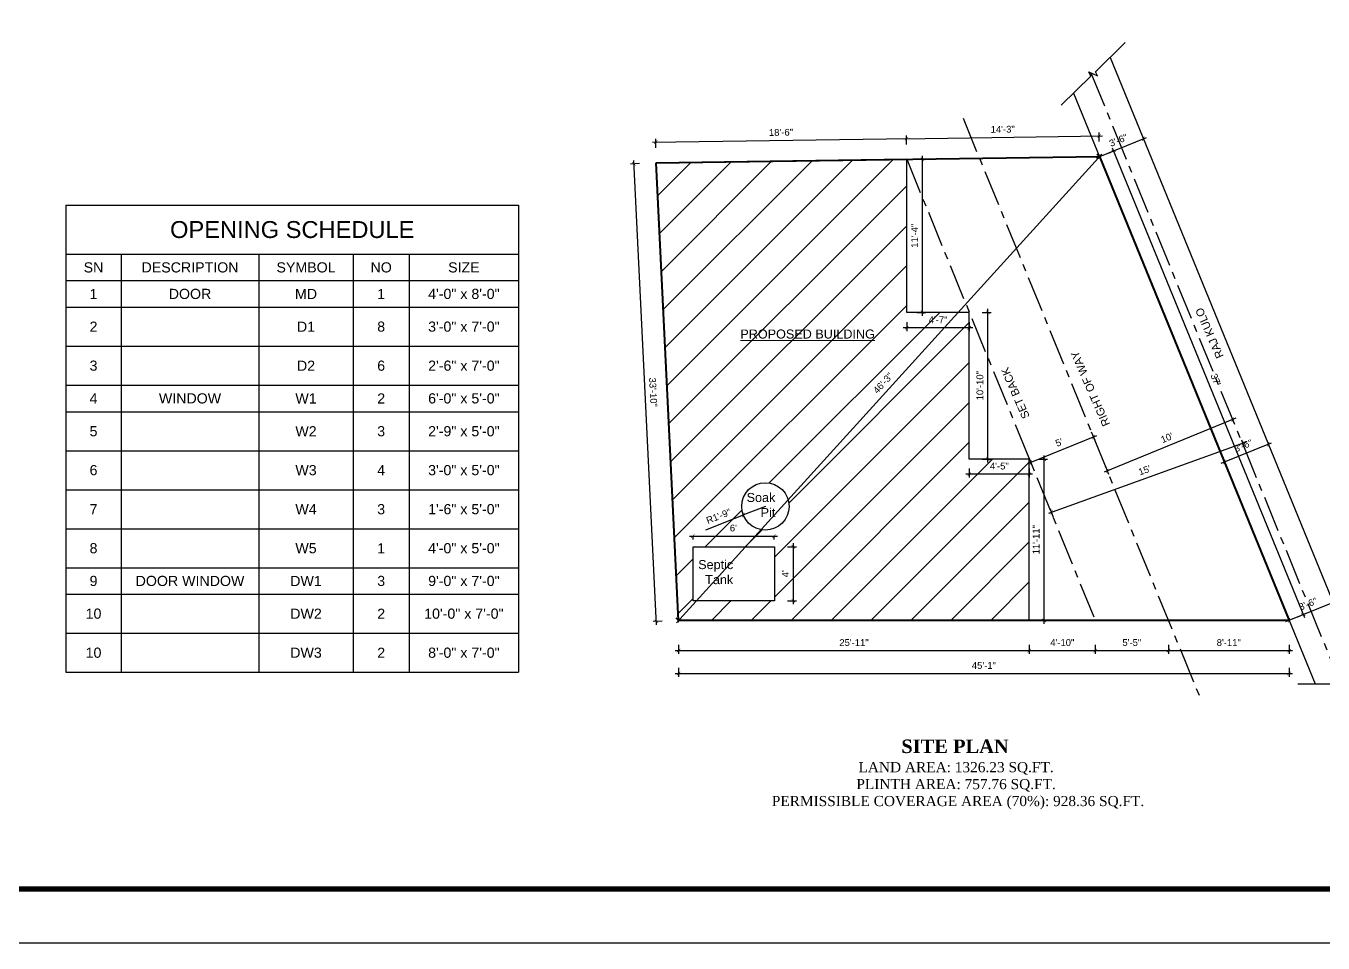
# Model space of a CAD drawing. Header units: inches. Extents: x 2681 to 17714, y 9074 to 11852.
# Drawn here: x 4121 to 5270, y 9074 to 9887 of the extents above; entities that cross this region are included whole.
import ezdxf

# ---------------------------------------------------------------- set-up
doc = ezdxf.new("R2010")
doc.units = ezdxf.units.IN
doc.header["$MEASUREMENT"] = 0
doc.linetypes.add('CENTER', pattern=[50.8, 31.75, -6.35, 6.35, -6.35])
for name, color, linetype, lineweight in [('HATCH-.13', 8, 'Continuous', 13), ('Label', 7, 'Continuous', 13), ('ns_DIMS', 1, 'Continuous', 0), ('ns_HATCH', 40, 'Continuous', 0), ('ns_TEXT', 7, 'Continuous', 13), ('road', 129, 'Continuous', 25), ('site', 11, 'Continuous', 40), ('Text', 7, 'Continuous', 13), ('WALL', 12, 'Continuous', 30)]:
    doc.layers.add(name, color=color, linetype=linetype, lineweight=lineweight)
doc.styles.add('arial', font='arial.ttf')
doc.styles.add('arial 1000', font='arial.ttf')
doc.styles.add('dim', font='arial.ttf', dxfattribs={"height": 7})
doc.styles.get("Standard").update_dxf_attribs({"font": 'arial.ttf'})
doc.dimstyles.new("1-8'", dxfattribs={"dimtxt": 6, "dimasz": 3, "dimexe": 3, "dimexo": 6, "dimgap": 4, "dimtad": 1, "dimdec": 0, "dimzin": 0, "dimdsep": 46, "dimlunit": 4, "dimtxsty": 'arial 1000', "dimblk": 'ARCHTICK', "dimcen": 8, "dimdle": 3, "dimclrt": 7, "dimazin": 0, "dimtfac": 1, "dimtdec": 0, "dimtix": 1, "dimtmove": 2, "dimatfit": 3, "dimfxl": 5, "dimfxlon": 1, "dimarcsym": 0})

# ---------------------------------------------------------------- blocks, each defined once
blk = doc.blocks.new('_ArchTick')
at = {"color": 0, "const_width": 0.15}
blk.add_lwpolyline([(-0.5, -0.5), (0.5, 0.5)], dxfattribs=at)
blk = doc.blocks.new('*D533')
at = {"layer": 'Defpoints', "color": 0, "transparency": 16777216}
for p in [(4699.2, 9359.8), (5240.2, 9359.8), (5240.2, 9312.8)]:
    blk.add_point(p, dxfattribs=at)
at = {"layer": 'ns_DIMS', "color": 0, "lineweight": -2, "transparency": 16777216}
for p, q in [((4696.2, 9312.8), (5243.2, 9312.8)), ((4699.2, 9317.8), (4699.2, 9309.8)), ((5240.2, 9317.8), (5240.2, 9309.8))]:
    blk.add_line(p, q, dxfattribs=at)
at = {"layer": 'ns_DIMS', "color": 0, "lineweight": -2, "transparency": 16777216, "xscale": 3, "yscale": 3, "zscale": 3, "rotation": 180}
blk.add_blockref('_ArchTick', (4699.2, 9312.8), dxfattribs=at)
at = {"layer": 'ns_DIMS', "color": 0, "lineweight": -2, "transparency": 16777216, "xscale": 3, "yscale": 3, "zscale": 3}
blk.add_blockref('_ArchTick', (5240.2, 9312.8), dxfattribs=at)
at = {"layer": 'ns_DIMS', "color": 7, "transparency": 16777216, "insert": (4969.7, 9319.8), "char_height": 6, "attachment_point": 5, "style": 'arial 1000'}
blk.add_mtext('45\'-1"', dxfattribs=at)
blk = doc.blocks.new('*D534')
at = {"layer": 'Defpoints', "color": 0, "transparency": 16777216}
for p in [(4659.5, 9764.4), (4679.2, 9765.3), (4699.2, 9359.8)]:
    blk.add_point(p, dxfattribs=at)
at = {"layer": 'ns_DIMS', "color": 0, "lineweight": -2, "transparency": 16777216}
for p, q in [((4664.5, 9764.6), (4656.5, 9764.2)), ((4679.7, 9355.9), (4659.4, 9767.4)), ((4684.5, 9359.1), (4676.5, 9358.7))]:
    blk.add_line(p, q, dxfattribs=at)
at = {"layer": 'ns_DIMS', "color": 0, "lineweight": -2, "transparency": 16777216, "xscale": 3, "yscale": 3, "zscale": 3}
for p, rotation in [((4659.5, 9764.4), 92.82029601863792), ((4679.5, 9358.9), 272.8202960186379)]:
    blk.add_blockref('_ArchTick', p, dxfattribs=dict(at, rotation=rotation))
at = {"layer": 'ns_DIMS', "color": 7, "transparency": 16777216, "insert": (4676.6, 9562), "char_height": 6, "attachment_point": 5, "rotation": 272.8203, "style": 'arial 1000'}
blk.add_mtext('33\'-10"', dxfattribs=at)
blk = doc.blocks.new('*D535')
at = {"layer": 'Defpoints', "color": 0, "transparency": 16777216}
for p in [(5072.2, 9770.8), (5240.2, 9359.8), (5252.7, 9364.9)]:
    blk.add_point(p, dxfattribs=at)
at = {"layer": 'ns_DIMS', "color": 0, "lineweight": -2, "transparency": 16777216}
for p, q in [((5080, 9774), (5087.4, 9777.1)), ((5083.5, 9778.7), (5253.8, 9362.2)), ((5248, 9363), (5255.4, 9366.1))]:
    blk.add_line(p, q, dxfattribs=at)
at = {"layer": 'ns_DIMS', "color": 0, "lineweight": -2, "transparency": 16777216, "xscale": 3, "yscale": 3, "zscale": 3}
for p, rotation in [((5084.6, 9775.9), 112.2353333218297), ((5252.7, 9364.9), 292.2353333218297)]:
    blk.add_blockref('_ArchTick', p, dxfattribs=dict(at, rotation=rotation))
at = {"layer": 'ns_DIMS', "color": 7, "transparency": 16777216, "insert": (5175.2, 9573.1), "char_height": 6, "attachment_point": 5, "rotation": 292.2353, "style": 'arial 1000'}
blk.add_mtext("37'", dxfattribs=at)
blk = doc.blocks.new('*D461')
at = {"layer": 'Defpoints', "color": 0, "transparency": 16777216}
for p in [(5279.1, 9375.7), (5279.1, 9375.7), (5240.2, 9359.8)]:
    blk.add_point(p, dxfattribs=at)
at = {"layer": 'ns_DIMS', "color": 0, "lineweight": -2, "transparency": 16777216}
for p, q in [((5237.4, 9358.7), (5281.8, 9376.9)), ((5279.1, 9375.7), (5277.9, 9378.5)), ((5240.2, 9359.8), (5241.3, 9357.1))]:
    blk.add_line(p, q, dxfattribs=at)
at = {"layer": 'ns_DIMS', "color": 0, "lineweight": -2, "transparency": 16777216, "xscale": 3, "yscale": 3, "zscale": 3}
for p, rotation in [((5279.1, 9375.7), 22.2353333218252), ((5240.2, 9359.8), 202.2353333218252)]:
    blk.add_blockref('_ArchTick', p, dxfattribs=dict(at, rotation=rotation))
at = {"layer": 'ns_DIMS', "color": 7, "transparency": 16777216, "insert": (5256.9, 9374.3), "char_height": 6, "attachment_point": 5, "rotation": 22.2353, "style": 'arial 1000'}
blk.add_mtext('3\'-6"', dxfattribs=at)
blk = doc.blocks.new('*D462')
at = {"layer": 'Defpoints', "color": 0, "transparency": 16777216}
for p in [(5111, 9786.7), (5111, 9786.7), (5072.2, 9770.8)]:
    blk.add_point(p, dxfattribs=at)
at = {"layer": 'ns_DIMS', "color": 0, "lineweight": -2, "transparency": 16777216}
for p, q in [((5069.4, 9769.7), (5113.8, 9787.8)), ((5111, 9786.7), (5112.2, 9783.9)), ((5072.2, 9770.8), (5073.3, 9768))]:
    blk.add_line(p, q, dxfattribs=at)
at = {"layer": 'ns_DIMS', "color": 0, "lineweight": -2, "transparency": 16777216, "xscale": 3, "yscale": 3, "zscale": 3}
for p, rotation in [((5111, 9786.7), 22.23533332183042), ((5072.2, 9770.8), 202.2353333218304)]:
    blk.add_blockref('_ArchTick', p, dxfattribs=dict(at, rotation=rotation))
at = {"layer": 'ns_DIMS', "color": 7, "transparency": 16777216, "insert": (5088.9, 9785.3), "char_height": 6, "attachment_point": 5, "rotation": 22.2353, "style": 'arial 1000'}
blk.add_mtext('3\'-6"', dxfattribs=at)
blk = doc.blocks.new('*D536')
at = {"layer": 'Defpoints', "color": 0, "transparency": 16777216}
for p in [(5072.2, 9770.8), (4699.2, 9359.8), (4699.2, 9359.8)]:
    blk.add_point(p, dxfattribs=at)
at = {"layer": 'ns_DIMS', "color": 0, "lineweight": -2, "transparency": 16777216}
for p, q in [((5074.2, 9773), (4697.2, 9357.6)), ((5072.2, 9770.8), (5069.9, 9772.8)), ((4699.2, 9359.8), (4697, 9361.9))]:
    blk.add_line(p, q, dxfattribs=at)
at = {"layer": 'ns_DIMS', "color": 0, "lineweight": -2, "transparency": 16777216, "xscale": 3, "yscale": 3, "zscale": 3}
for p, rotation in [((5072.2, 9770.8), 47.77487111922526), ((4699.2, 9359.8), 227.7748711192253)]:
    blk.add_blockref('_ArchTick', p, dxfattribs=dict(at, rotation=rotation))
at = {"layer": 'ns_DIMS', "color": 7, "transparency": 16777216, "insert": (4880.4, 9570.1), "char_height": 6, "attachment_point": 5, "rotation": 47.7749, "style": 'arial 1000'}
blk.add_mtext('46\'-3"', dxfattribs=at)
blk = doc.blocks.new('*D537')
at = {"layer": 'Defpoints', "color": 0, "transparency": 16777216}
for p in [(5175.6, 9573.3), (5064.5, 9527.9), (5079.1, 9492.3)]:
    blk.add_point(p, dxfattribs=at)
at = {"layer": 'ns_DIMS', "color": 0, "lineweight": -2, "transparency": 16777216}
for p, q in [((5188.3, 9542.4), (5191.3, 9535)), ((5192.9, 9538.9), (5076.3, 9491.2)), ((5077.2, 9497), (5080.2, 9489.5))]:
    blk.add_line(p, q, dxfattribs=at)
at = {"layer": 'ns_DIMS', "color": 0, "lineweight": -2, "transparency": 16777216, "xscale": 3, "yscale": 3, "zscale": 3}
for p, rotation in [((5190.1, 9537.7), 22.2353333218296), ((5079.1, 9492.3), 202.2353333218296)]:
    blk.add_blockref('_ArchTick', p, dxfattribs=dict(at, rotation=rotation))
at = {"layer": 'ns_DIMS', "color": 7, "transparency": 16777216, "insert": (5131.9, 9521.6), "char_height": 6, "attachment_point": 5, "rotation": 22.2353, "style": 'arial 1000'}
blk.add_mtext("10'", dxfattribs=at)
blk = doc.blocks.new('*D463')
at = {"layer": 'Defpoints', "color": 0, "transparency": 16777216}
for p in [(5203.1, 9506), (5029.8, 9455.6), (5033.6, 9445)]:
    blk.add_point(p, dxfattribs=at)
at = {"layer": 'ns_DIMS', "color": 0, "lineweight": -2, "transparency": 16777216}
for p, q in [((5201, 9511.9), (5198.3, 9519.4)), ((5202.1, 9517.6), (5026.9, 9454.6)), ((5031.5, 9450.9), (5028.8, 9458.5))]:
    blk.add_line(p, q, dxfattribs=at)
at = {"layer": 'ns_DIMS', "color": 0, "lineweight": -2, "transparency": 16777216, "xscale": 3, "yscale": 3, "zscale": 3}
for p, rotation in [((5199.3, 9516.6), 19.77333240227223), ((5029.8, 9455.6), 199.7733324022723)]:
    blk.add_blockref('_ArchTick', p, dxfattribs=dict(at, rotation=rotation))
at = {"layer": 'ns_DIMS', "color": 7, "transparency": 16777216, "insert": (5112.1, 9492.8), "char_height": 6, "attachment_point": 5, "rotation": 19.7733, "style": 'arial 1000'}
blk.add_mtext("15'", dxfattribs=at)
blk = doc.blocks.new('*D538')
at = {"layer": 'Defpoints', "color": 0, "transparency": 16777216}
for p in [(4991.2, 9548.7), (5058.5, 9542.6), (5011.3, 9499.6)]:
    blk.add_point(p, dxfattribs=at)
at = {"layer": 'ns_DIMS', "color": 0, "lineweight": -2, "transparency": 16777216}
for p, q in [((5069.6, 9523.5), (5008.5, 9498.5)), ((5064.9, 9527), (5067.9, 9519.6)), ((5009.4, 9504.3), (5012.4, 9496.9))]:
    blk.add_line(p, q, dxfattribs=at)
at = {"layer": 'ns_DIMS', "color": 0, "lineweight": -2, "transparency": 16777216, "xscale": 3, "yscale": 3, "zscale": 3}
for p, rotation in [((5066.8, 9522.3), 22.23533332186981), ((5011.3, 9499.6), 202.2353333218698)]:
    blk.add_blockref('_ArchTick', p, dxfattribs=dict(at, rotation=rotation))
at = {"layer": 'ns_DIMS', "color": 7, "transparency": 16777216, "insert": (5036.4, 9517.5), "char_height": 6, "attachment_point": 5, "rotation": 22.2353, "style": 'arial 1000'}
blk.add_mtext("5'", dxfattribs=at)
blk = doc.blocks.new('*D539')
at = {"layer": 'Defpoints', "color": 0, "transparency": 16777216}
for p in [(5219, 9522.8), (5180.1, 9506.9), (5221.7, 9516)]:
    blk.add_point(p, dxfattribs=at)
at = {"layer": 'ns_DIMS', "color": 0, "lineweight": -2, "transparency": 16777216}
for p, q in [((5180.1, 9499), (5224.5, 9517.1)), ((5221.2, 9517.2), (5222.9, 9513.2)), ((5182.3, 9501.3), (5184, 9497.3))]:
    blk.add_line(p, q, dxfattribs=at)
at = {"layer": 'ns_DIMS', "color": 0, "lineweight": -2, "transparency": 16777216, "xscale": 3, "yscale": 3, "zscale": 3}
for p, rotation in [((5221.7, 9516), 22.23533332183271), ((5182.8, 9500.1), 202.2353333218327)]:
    blk.add_blockref('_ArchTick', p, dxfattribs=dict(at, rotation=rotation))
at = {"layer": 'ns_DIMS', "color": 7, "transparency": 16777216, "insert": (5199.6, 9514.6), "char_height": 6, "attachment_point": 5, "rotation": 22.2353, "style": 'arial 1000'}
blk.add_mtext('3\'-6"', dxfattribs=at)
blk = doc.blocks.new('*D464')
at = {"layer": 'Defpoints', "color": 0, "transparency": 16777216}
for p in [(4901.1, 9786.7), (4679.2, 9765.3), (4901.4, 9768.4)]:
    blk.add_point(p, dxfattribs=at)
at = {"layer": 'ns_DIMS', "color": 0, "lineweight": -2, "transparency": 16777216}
for p, q in [((4676, 9783.6), (4904.1, 9786.8)), ((4679, 9778.7), (4678.9, 9786.7)), ((4901.2, 9781.7), (4901.1, 9789.7))]:
    blk.add_line(p, q, dxfattribs=at)
at = {"layer": 'ns_DIMS', "color": 0, "lineweight": -2, "transparency": 16777216, "xscale": 3, "yscale": 3, "zscale": 3}
for p, rotation in [((4679, 9783.7), 180.7981961418968), ((4901.1, 9786.7), 0.7981961418968136)]:
    blk.add_blockref('_ArchTick', p, dxfattribs=dict(at, rotation=rotation))
at = {"layer": 'ns_DIMS', "color": 7, "transparency": 16777216, "insert": (4789.9, 9792.3), "char_height": 6, "attachment_point": 5, "rotation": 0.7982, "style": 'arial 1000'}
blk.add_mtext('18\'-6"', dxfattribs=at)
blk = doc.blocks.new('*D465')
at = {"layer": 'Defpoints', "color": 0, "transparency": 16777216}
for p in [(5071.9, 9789.1), (5072.2, 9770.8), (4901.4, 9768.4)]:
    blk.add_point(p, dxfattribs=at)
at = {"layer": 'ns_DIMS', "color": 0, "lineweight": -2, "transparency": 16777216}
for p, q in [((4898.1, 9786.7), (5074.9, 9789.2)), ((4901.2, 9781.7), (4901.1, 9789.7)), ((5072, 9784.1), (5071.9, 9792.1))]:
    blk.add_line(p, q, dxfattribs=at)
at = {"layer": 'ns_DIMS', "color": 0, "lineweight": -2, "transparency": 16777216, "xscale": 3, "yscale": 3, "zscale": 3}
for p, rotation in [((4901.1, 9786.7), 180.7981961418582), ((5071.9, 9789.1), 0.7981961418581763)]:
    blk.add_blockref('_ArchTick', p, dxfattribs=dict(at, rotation=rotation))
at = {"layer": 'ns_DIMS', "color": 7, "transparency": 16777216, "insert": (4986.4, 9795), "char_height": 6, "attachment_point": 5, "rotation": 0.7982, "style": 'arial 1000'}
blk.add_mtext('14\'-3"', dxfattribs=at)
blk = doc.blocks.new('*D466')
at = {"layer": 'Defpoints', "color": 0, "transparency": 16777216}
for p in [(4699.2, 9359.8), (5009.9, 9359.8), (5009.9, 9333)]:
    blk.add_point(p, dxfattribs=at)
at = {"layer": 'ns_DIMS', "color": 0, "lineweight": -2, "transparency": 16777216}
for p, q in [((4699.2, 9338), (4699.2, 9330)), ((5009.9, 9338), (5009.9, 9330)), ((4696.2, 9333), (5012.9, 9333))]:
    blk.add_line(p, q, dxfattribs=at)
at = {"layer": 'ns_DIMS', "color": 0, "lineweight": -2, "transparency": 16777216, "xscale": 3, "yscale": 3, "zscale": 3, "rotation": 180}
blk.add_blockref('_ArchTick', (4699.2, 9333), dxfattribs=at)
at = {"layer": 'ns_DIMS', "color": 0, "lineweight": -2, "transparency": 16777216, "xscale": 3, "yscale": 3, "zscale": 3}
blk.add_blockref('_ArchTick', (5009.9, 9333), dxfattribs=at)
at = {"layer": 'ns_DIMS', "color": 7, "transparency": 16777216, "insert": (4854.6, 9340.1), "char_height": 6, "attachment_point": 5, "style": 'arial 1000'}
blk.add_mtext('25\'-11"', dxfattribs=at)
blk = doc.blocks.new('*D540')
at = {"layer": 'Defpoints', "color": 0, "transparency": 16777216}
for p in [(5133.2, 9359.8), (5240.2, 9359.8), (5240.2, 9333)]:
    blk.add_point(p, dxfattribs=at)
at = {"layer": 'ns_DIMS', "color": 0, "lineweight": -2, "transparency": 16777216}
for p, q in [((5133.2, 9338), (5133.2, 9330)), ((5240.2, 9338), (5240.2, 9330)), ((5130.2, 9333), (5243.2, 9333))]:
    blk.add_line(p, q, dxfattribs=at)
at = {"layer": 'ns_DIMS', "color": 0, "lineweight": -2, "transparency": 16777216, "xscale": 3, "yscale": 3, "zscale": 3, "rotation": 180}
blk.add_blockref('_ArchTick', (5133.2, 9333), dxfattribs=at)
at = {"layer": 'ns_DIMS', "color": 0, "lineweight": -2, "transparency": 16777216, "xscale": 3, "yscale": 3, "zscale": 3}
blk.add_blockref('_ArchTick', (5240.2, 9333), dxfattribs=at)
at = {"layer": 'ns_DIMS', "color": 7, "transparency": 16777216, "insert": (5186.7, 9340.1), "char_height": 6, "attachment_point": 5, "style": 'arial 1000'}
blk.add_mtext('8\'-11"', dxfattribs=at)
blk = doc.blocks.new('*D541')
at = {"layer": 'Defpoints', "color": 0, "transparency": 16777216}
for p in [(4711.7, 9436.5), (4783.7, 9436.5), (4783.7, 9434.5)]:
    blk.add_point(p, dxfattribs=at)
at = {"layer": 'ns_DIMS', "color": 0, "lineweight": -2, "transparency": 16777216}
for p, q in [((4708.7, 9434.5), (4786.7, 9434.5)), ((4711.7, 9434.5), (4711.7, 9431.5)), ((4783.7, 9434.5), (4783.7, 9431.5))]:
    blk.add_line(p, q, dxfattribs=at)
at = {"layer": 'ns_DIMS', "color": 0, "lineweight": -2, "transparency": 16777216, "xscale": 3, "yscale": 3, "zscale": 3, "rotation": 180}
blk.add_blockref('_ArchTick', (4711.7, 9434.5), dxfattribs=at)
at = {"layer": 'ns_DIMS', "color": 0, "lineweight": -2, "transparency": 16777216, "xscale": 3, "yscale": 3, "zscale": 3}
blk.add_blockref('_ArchTick', (4783.7, 9434.5), dxfattribs=at)
at = {"layer": 'ns_DIMS', "color": 7, "transparency": 16777216, "insert": (4747.7, 9441.6), "char_height": 6, "attachment_point": 5, "style": 'arial 1000'}
blk.add_mtext("6'", dxfattribs=at)
blk = doc.blocks.new('*D542')
at = {"layer": 'Defpoints', "color": 0, "transparency": 16777216}
for p in [(4776.1, 9460.8), (4756.6, 9453.2)]:
    blk.add_point(p, dxfattribs=at)
at = {"layer": 'ns_DIMS', "color": 0, "lineweight": -2, "transparency": 16777216}
for p in [(4776.1, 9460.8), (4723.3, 9440.1)]:
    blk.add_line(p, (4756.6, 9453.2), dxfattribs=at)
at = {"layer": 'ns_DIMS', "color": 0, "lineweight": -2, "transparency": 16777216, "xscale": 3, "yscale": 3, "zscale": 3, "rotation": 21.42609325535839}
blk.add_blockref('_ArchTick', (4756.6, 9453.2), dxfattribs=at)
at = {"layer": 'ns_DIMS', "color": 7, "transparency": 16777216, "insert": (4734.6, 9452.1), "char_height": 6, "attachment_point": 5, "rotation": 21.4261, "style": 'arial 1000'}
blk.add_mtext('R1\'-9"', dxfattribs=at)
blk = doc.blocks.new('*D543')
at = {"layer": 'Defpoints', "color": 0, "transparency": 16777216}
for p in [(4784.2, 9425.1), (4784.2, 9377.1), (4800.8, 9377.1)]:
    blk.add_point(p, dxfattribs=at)
at = {"layer": 'ns_DIMS', "color": 0, "lineweight": -2, "transparency": 16777216}
for p, q in [((4800.8, 9428.1), (4800.8, 9374.1)), ((4795.8, 9425.1), (4803.8, 9425.1)), ((4795.8, 9377.1), (4803.8, 9377.1))]:
    blk.add_line(p, q, dxfattribs=at)
at = {"layer": 'ns_DIMS', "color": 0, "lineweight": -2, "transparency": 16777216, "xscale": 3, "yscale": 3, "zscale": 3}
for p, rotation in [((4800.8, 9425.1), 90), ((4800.8, 9377.1), 270)]:
    blk.add_blockref('_ArchTick', p, dxfattribs=dict(at, rotation=rotation))
at = {"layer": 'ns_DIMS', "color": 7, "transparency": 16777216, "insert": (4793.8, 9401.1), "char_height": 6, "attachment_point": 5, "rotation": 90, "style": 'arial 1000'}
blk.add_mtext("4'", dxfattribs=at)
blk = doc.blocks.new('*T467')
at = {"layer": 'Text', "color": 0, "linetype": 'ByBlock', "lineweight": -2, "transparency": 16777216}
for p, q in [((0, 0), (401.2, 0)), ((0, 0), (0, -414.1)), ((401.2, 0), (401.2, -414.1)), ((0, -43.5), (401.2, -43.5)), ((48.9, -43.5), (48.9, -414.1)), ((171.1, -43.5), (171.1, -414.1)), ((254.5, -43.5), (254.5, -414.1)), ((304.2, -43.5), (304.2, -414.1)), ((0, -67), (401.2, -67)), ((0, -90.6), (401.2, -90.6)), ((0, -125.1), (401.2, -125.1)), ((0, -159.7), (401.2, -159.7)), ((0, -183.2), (401.2, -183.2)), ((0, -217.8), (401.2, -217.8)), ((0, -252.3), (401.2, -252.3)), ((0, -286.9), (401.2, -286.9)), ((0, -321.4), (401.2, -321.4)), ((0, -345), (401.2, -345)), ((0, -379.5), (401.2, -379.5)), ((0, -414.1), (401.2, -414.1))]:
    blk.add_line(p, q, dxfattribs=at)
at = {"layer": 'Text', "color": 0, "transparency": 16777216, "attachment_point": 5}
for s, insert, char_height, width in [('OPENING SCHEDULE', (200.6, -21.8), 15, 389.649), ('SN', (24.5, -55.3), 9, 37.415), ('DESCRIPTION', (110, -55.3), 9, 110.602), ('SYMBOL', (212.8, -55.3), 9, 71.968), ('NO', (279.4, -55.3), 9, 38.153), ('SIZE', (352.7, -55.3), 9, 85.432), ('1', (24.5, -78.8), 9, 37.415), ('DOOR', (110, -78.8), 9, 110.602), ('MD', (212.8, -78.8), 9, 71.968), ('1', (279.4, -78.8), 9, 38.153), ('4\'-0" x 8\'-0"', (352.7, -78.8), 9, 85.432), ('2', (24.5, -107.8), 9, 37.415), ('D1', (212.8, -107.8), 9, 71.968), ('8', (279.4, -107.8), 9, 38.153), ('3\'-0" x 7\'-0"', (352.7, -107.8), 9, 85.432), ('3', (24.5, -142.4), 9, 37.415), ('D2', (212.8, -142.4), 9, 71.968), ('6', (279.4, -142.4), 9, 38.153), ('2\'-6" x 7\'-0"', (352.7, -142.4), 9, 85.432), ('4', (24.5, -171.4), 9, 37.415), ('WINDOW', (110, -171.4), 9, 110.602), ('W1', (212.8, -171.4), 9, 71.968), ('2 ', (279.4, -171.4), 9, 38.153), ('6\'-0" x 5\'-0"', (352.7, -171.4), 9, 85.432), ('5', (24.5, -200.5), 9, 37.415), ('W2', (212.8, -200.5), 9, 71.968), ('3', (279.4, -200.5), 9, 38.153), ('2\'-9" x 5\'-0"', (352.7, -200.5), 9, 85.432), ('6', (24.5, -235), 9, 37.415), ('W3', (212.8, -235), 9, 71.968), ('4', (279.4, -235), 9, 38.153), ('3\'-0" x 5\'-0"', (352.7, -235), 9, 85.432), ('7', (24.5, -269.6), 9, 37.415), ('W4', (212.8, -269.6), 9, 71.968), ('3', (279.4, -269.6), 9, 38.153), ('1\'-6" x 5\'-0"', (352.7, -269.6), 9, 85.432), ('8', (24.5, -304.2), 9, 37.415), ('W5', (212.8, -304.2), 9, 71.968), ('1', (279.4, -304.2), 9, 38.153), ('4\'-0" x 5\'-0"', (352.7, -304.2), 9, 85.432), ('9', (24.5, -333.2), 9, 37.415), ('DOOR WINDOW', (110, -333.2), 9, 110.602), ('DW1', (212.8, -333.2), 9, 71.968), ('3', (279.4, -333.2), 9, 38.153), ('9\'-0" x 7\'-0"', (352.7, -333.2), 9, 85.432), ('10', (24.5, -362.2), 9, 37.415), ('DW2', (212.8, -362.2), 9, 71.968), ('2', (279.4, -362.2), 9, 38.153), ('10\'-0" x 7\'-0"', (352.7, -362.2), 9, 85.432), ('10', (24.5, -396.8), 9, 37.415), ('DW3', (212.8, -396.8), 9, 71.968), ('2', (279.4, -396.8), 9, 38.153), ('8\'-0" x 7\'-0"', (352.7, -396.8), 9, 85.432)]:
    blk.add_mtext(s, dxfattribs=dict(at, insert=insert, char_height=char_height, width=width))
blk = doc.blocks.new('*D544')
at = {"layer": 'Defpoints', "color": 0, "transparency": 16777216}
for p in [(5009.9, 9359.8), (5068.4, 9359.8), (5068.4, 9333)]:
    blk.add_point(p, dxfattribs=at)
at = {"layer": 'ns_DIMS', "color": 0, "lineweight": -2, "transparency": 16777216}
for p, q in [((5009.9, 9338), (5009.9, 9330)), ((5068.4, 9338), (5068.4, 9330)), ((5006.9, 9333), (5071.4, 9333))]:
    blk.add_line(p, q, dxfattribs=at)
at = {"layer": 'ns_DIMS', "color": 0, "lineweight": -2, "transparency": 16777216, "xscale": 3, "yscale": 3, "zscale": 3, "rotation": 180}
blk.add_blockref('_ArchTick', (5009.9, 9333), dxfattribs=at)
at = {"layer": 'ns_DIMS', "color": 0, "lineweight": -2, "transparency": 16777216, "xscale": 3, "yscale": 3, "zscale": 3}
blk.add_blockref('_ArchTick', (5068.4, 9333), dxfattribs=at)
at = {"layer": 'ns_DIMS', "color": 7, "transparency": 16777216, "insert": (5039.2, 9340.1), "char_height": 6, "attachment_point": 5, "style": 'arial 1000'}
blk.add_mtext('4\'-10"', dxfattribs=at)
blk = doc.blocks.new('*D545')
at = {"layer": 'Defpoints', "color": 0, "transparency": 16777216}
for p in [(5068.4, 9359.8), (5133.2, 9359.8), (5133.2, 9333)]:
    blk.add_point(p, dxfattribs=at)
at = {"layer": 'ns_DIMS', "color": 0, "lineweight": -2, "transparency": 16777216}
for p, q in [((5068.4, 9338), (5068.4, 9330)), ((5133.2, 9338), (5133.2, 9330)), ((5065.4, 9333), (5136.2, 9333))]:
    blk.add_line(p, q, dxfattribs=at)
at = {"layer": 'ns_DIMS', "color": 0, "lineweight": -2, "transparency": 16777216, "xscale": 3, "yscale": 3, "zscale": 3, "rotation": 180}
blk.add_blockref('_ArchTick', (5068.4, 9333), dxfattribs=at)
at = {"layer": 'ns_DIMS', "color": 0, "lineweight": -2, "transparency": 16777216, "xscale": 3, "yscale": 3, "zscale": 3}
blk.add_blockref('_ArchTick', (5133.2, 9333), dxfattribs=at)
at = {"layer": 'ns_DIMS', "color": 7, "transparency": 16777216, "insert": (5100.8, 9340.1), "char_height": 6, "attachment_point": 5, "style": 'arial 1000'}
blk.add_mtext('5\'-5"', dxfattribs=at)
blk = doc.blocks.new('*D546')
at = {"layer": 'Defpoints', "color": 0, "transparency": 16777216}
for p in [(4901.3, 9768.5), (4915.3, 9768.5), (4901.3, 9632.8)]:
    blk.add_point(p, dxfattribs=at)
at = {"layer": 'ns_DIMS', "color": 0, "lineweight": -2, "transparency": 16777216}
for p, q in [((4915.3, 9629.8), (4915.3, 9771.5)), ((4910.3, 9768.5), (4918.3, 9768.5)), ((4910.3, 9632.8), (4918.3, 9632.8))]:
    blk.add_line(p, q, dxfattribs=at)
at = {"layer": 'ns_DIMS', "color": 0, "lineweight": -2, "transparency": 16777216, "xscale": 3, "yscale": 3, "zscale": 3}
for p, rotation in [((4915.3, 9768.5), 90), ((4915.3, 9632.8), 270)]:
    blk.add_blockref('_ArchTick', p, dxfattribs=dict(at, rotation=rotation))
at = {"layer": 'ns_DIMS', "color": 7, "transparency": 16777216, "insert": (4908.3, 9700.7), "char_height": 6, "attachment_point": 5, "rotation": 90, "style": 'arial 1000'}
blk.add_mtext('11\'-4"', dxfattribs=at)
blk = doc.blocks.new('*D547')
at = {"layer": 'Defpoints', "color": 0, "transparency": 16777216}
for p in [(4901.3, 9632.8), (4956.8, 9632.8), (4901.3, 9619.2)]:
    blk.add_point(p, dxfattribs=at)
at = {"layer": 'ns_DIMS', "color": 0, "lineweight": -2, "transparency": 16777216}
for p, q in [((4901.3, 9624.2), (4901.3, 9616.2)), ((4956.8, 9624.2), (4956.8, 9616.2)), ((4959.8, 9619.2), (4898.3, 9619.2))]:
    blk.add_line(p, q, dxfattribs=at)
at = {"layer": 'ns_DIMS', "color": 0, "lineweight": -2, "transparency": 16777216, "xscale": 3, "yscale": 3, "zscale": 3, "rotation": 180}
blk.add_blockref('_ArchTick', (4901.3, 9619.2), dxfattribs=at)
at = {"layer": 'ns_DIMS', "color": 0, "lineweight": -2, "transparency": 16777216, "xscale": 3, "yscale": 3, "zscale": 3}
blk.add_blockref('_ArchTick', (4956.8, 9619.2), dxfattribs=at)
at = {"layer": 'ns_DIMS', "color": 7, "transparency": 16777216, "insert": (4929.1, 9626.2), "char_height": 6, "attachment_point": 5, "style": 'arial 1000'}
blk.add_mtext('4\'-7"', dxfattribs=at)
blk = doc.blocks.new('*D548')
at = {"layer": 'Defpoints', "color": 0, "transparency": 16777216}
for p in [(4956.8, 9632.8), (4973.2, 9632.8), (4956.8, 9502.8)]:
    blk.add_point(p, dxfattribs=at)
at = {"layer": 'ns_DIMS', "color": 0, "lineweight": -2, "transparency": 16777216}
for p, q in [((4968.2, 9632.8), (4976.2, 9632.8)), ((4973.2, 9499.8), (4973.2, 9635.8)), ((4968.2, 9502.8), (4976.2, 9502.8))]:
    blk.add_line(p, q, dxfattribs=at)
at = {"layer": 'ns_DIMS', "color": 0, "lineweight": -2, "transparency": 16777216, "xscale": 3, "yscale": 3, "zscale": 3}
for p, rotation in [((4973.2, 9632.8), 90), ((4973.2, 9502.8), 270)]:
    blk.add_blockref('_ArchTick', p, dxfattribs=dict(at, rotation=rotation))
at = {"layer": 'ns_DIMS', "color": 7, "transparency": 16777216, "insert": (4966.2, 9567.8), "char_height": 6, "attachment_point": 5, "rotation": 90, "style": 'arial 1000'}
blk.add_mtext('10\'-10"', dxfattribs=at)
blk = doc.blocks.new('*D549')
at = {"layer": 'Defpoints', "color": 0, "transparency": 16777216}
for p in [(4956.8, 9502.8), (5009.9, 9502.8), (4956.8, 9489.4)]:
    blk.add_point(p, dxfattribs=at)
at = {"layer": 'ns_DIMS', "color": 0, "lineweight": -2, "transparency": 16777216}
for p, q in [((5012.9, 9489.4), (4953.8, 9489.4)), ((4956.8, 9494.4), (4956.8, 9486.4)), ((5009.9, 9494.4), (5009.9, 9486.4))]:
    blk.add_line(p, q, dxfattribs=at)
at = {"layer": 'ns_DIMS', "color": 0, "lineweight": -2, "transparency": 16777216, "xscale": 3, "yscale": 3, "zscale": 3, "rotation": 180}
blk.add_blockref('_ArchTick', (4956.8, 9489.4), dxfattribs=at)
at = {"layer": 'ns_DIMS', "color": 0, "lineweight": -2, "transparency": 16777216, "xscale": 3, "yscale": 3, "zscale": 3}
blk.add_blockref('_ArchTick', (5009.9, 9489.4), dxfattribs=at)
at = {"layer": 'ns_DIMS', "color": 7, "transparency": 16777216, "insert": (4983.4, 9496.5), "char_height": 6, "attachment_point": 5, "style": 'arial 1000'}
blk.add_mtext('4\'-5"', dxfattribs=at)
blk = doc.blocks.new('*D550')
at = {"layer": 'Defpoints', "color": 0, "transparency": 16777216}
for p in [(5009.9, 9502.8), (5023, 9502.8), (5009.9, 9359.8)]:
    blk.add_point(p, dxfattribs=at)
at = {"layer": 'ns_DIMS', "color": 0, "lineweight": -2, "transparency": 16777216}
for p, q in [((5018, 9502.8), (5026, 9502.8)), ((5023, 9356.8), (5023, 9505.8)), ((5018, 9359.8), (5026, 9359.8))]:
    blk.add_line(p, q, dxfattribs=at)
at = {"layer": 'ns_DIMS', "color": 0, "lineweight": -2, "transparency": 16777216, "xscale": 3, "yscale": 3, "zscale": 3}
for p, rotation in [((5023, 9502.8), 90), ((5023, 9359.8), 270)]:
    blk.add_blockref('_ArchTick', p, dxfattribs=dict(at, rotation=rotation))
at = {"layer": 'ns_DIMS', "color": 7, "transparency": 16777216, "insert": (5016, 9431.3), "char_height": 6, "attachment_point": 5, "rotation": 90, "style": 'arial 1000'}
blk.add_mtext('11\'-11"', dxfattribs=at)

msp = doc.modelspace()

# ---------------------------------------------------------------- hatches: boundary and pattern name
at = {"layer": 'HATCH-.13'}
h = msp.add_hatch(dxfattribs=at)
h.set_pattern_fill('ANSI31', color=256, scale=200, style=0)
h.paths.add_polyline_path([(5009.9, 9502.8), (4956.8, 9502.8), (4956.8, 9632.8), (4901.3, 9632.8), (4901.3, 9768.4), (4679.2, 9765.3), (4699.2, 9359.8), (5009.9, 9359.8)])
h.paths.add_polyline_path([(4755.1, 9460.8, -1), (4797.1, 9460.8, -1)], flags=16)
h.paths.add_polyline_path([(4784.2, 9425.1), (4784.2, 9377.1), (4712.2, 9377.1), (4712.2, 9425.1)], flags=16)
h.paths.add_polyline_path([(4877, 9557), (4893.3, 9575), (4884.2, 9583.3), (4867.8, 9565.3)], flags=24)
h.paths.add_polyline_path([(4743.1, 9435.4), (4752.4, 9435.4), (4752.4, 9447.7), (4743.1, 9447.7)], flags=24)
h.paths.add_polyline_path([(4724.7, 9441.6), (4748.7, 9451), (4744.2, 9462.5), (4720.2, 9453.1)], flags=24)
h.paths.add_polyline_path([(4800.1, 9396.6), (4800.1, 9405.8), (4787.7, 9405.8), (4787.7, 9396.6)], flags=24)
h.paths.add_polyline_path([(4919.4, 9619.9), (4939.1, 9619.9), (4939.1, 9632.3), (4919.4, 9632.3)], flags=24)
h.paths.add_polyline_path([(4973.7, 9490.3), (4993.4, 9490.3), (4993.4, 9502.6), (4973.7, 9502.6)], flags=24)
h.paths.add_polyline_path([(4757.5, 9447), (4787, 9447), (4787, 9476.9), (4757.5, 9476.9)], flags=24)
h.paths.add_polyline_path([(4729.8, 9387.5), (4764.9, 9387.5), (4764.9, 9417.3), (4729.8, 9417.3)], flags=8)
h.paths.add_polyline_path([(4751.8, 9605.1), (4875, 9605.1), (4875, 9621.6), (4751.8, 9621.6)], flags=24)

# ---------------------------------------------------------------- linework, layer by layer
for p in [(5072.2, 9770.8), (4699.2, 9359.8)]:
    msp.add_line(p, (5240.2, 9359.8))
msp.add_lwpolyline([(2680.9, 9073.8), (2680.9, 11318.8), (5855.7, 11318.8), (5855.7, 9073.8)], close=True)
at = {"const_width": 4.8}
msp.add_lwpolyline([(5807.7, 9121.8), (5807.7, 11270.8), (2824.9, 11270.8), (2824.9, 9121.8)], close=True, dxfattribs=at)
msp.add_lwpolyline([(4699.2, 9359.8), (4679.2, 9765.3), (5072.2, 9770.8)])
at = {"layer": 'ns_HATCH'}
msp.add_lwpolyline([(4901.3, 9632.8), (4901.3, 9768.5), (4679.2, 9765.3), (4699.2, 9359.8), (5009.9, 9359.8), (5009.9, 9502.8), (4956.8, 9502.8), (4956.8, 9632.8), (4901.3, 9632.8)], dxfattribs=at)
at = {"layer": 'road'}
for p, q in [((5081.6, 9858.8), (5308.5, 9303.6)), ((5049.2, 9827), (5263.2, 9303.6))]:
    msp.add_line(p, q, dxfattribs=at)
at = {"layer": 'road', "linetype": 'CENTER'}
for p, q in [((5064.5, 9845.1), (5286.7, 9301.5)), ((4951.3, 9804.8), (5161.5, 9290.6)), ((4901.3, 9768.5), (5068.4, 9359.8))]:
    msp.add_line(p, q, dxfattribs=at)
at = {"layer": 'road'}
for points in [[(5038.2, 9816.3), (5064.5, 9842.1), (5062.8, 9845.9), (5070.4, 9842.3), (5068.7, 9846.1), (5094.9, 9871.9)], [(5247.8, 9303.6), (5284.6, 9303.6), (5286.1, 9299.7), (5289, 9307.6), (5290.4, 9303.6), (5327.3, 9303.6)]]:
    msp.add_lwpolyline(points, dxfattribs=at)
at = {"layer": 'site'}
msp.add_lwpolyline([(4679.2, 9765.3), (5072.2, 9770.8), (5240.2, 9359.8), (4699.2, 9359.8), (4679.2, 9765.3)], dxfattribs=at)
at = {"layer": 'WALL'}
msp.add_lwpolyline([(5009.9, 9502.8), (4956.8, 9502.8), (4956.8, 9632.8), (4901.3, 9632.8), (4901.3, 9768.5), (4679.2, 9765.3), (4699.2, 9359.8), (5009.9, 9359.8), (5009.9, 9502.8)], dxfattribs=at)
msp.add_lwpolyline([(4784.2, 9425.1), (4784.2, 9377.1), (4712.2, 9377.1), (4712.2, 9425.1)], close=True, dxfattribs=at)
msp.add_circle((4776.1, 9460.8), 21, dxfattribs=at)

# ---------------------------------------------------------------- block references
msp.add_blockref('*T467', (4156.2, 9727.9))

# ---------------------------------------------------------------- texts
at = {"layer": 'Label', "color": 1, "linetype": 'ByBlock', "insert": (4813.5, 9617.6), "char_height": 8, "width": 137.09, "attachment_point": 2, "style": 'dim'}
msp.add_mtext('{\\LPROPOSED BUILDING}', dxfattribs=at)
at = {"layer": 'ns_TEXT', "char_height": 8, "attachment_point": 9, "style": 'arial'}
for s, insert in [('Soak \\PPit', (4784.9, 9451.3)), ('Septic \\PTank', (4747.6, 9391.8))]:
    msp.add_mtext(s, dxfattribs=dict(at, insert=insert))
at = {"layer": 'ns_TEXT', "insert": (4754.5, 9254.2), "char_height": 14.4, "attachment_point": 1}
msp.add_mtext_dynamic_manual_height_columns('\\pi142.05492;{\\fTimes New Roman|b1|i0|c0|p18;\\H0.83333x;SITE PLAN\\fTimes New Roman|b0|i0|c0|p18;\\H1.2x;\\P\\pi104.08022;\\H0.625x;LAND AREA: 1326.23 SQ.FT.\\P\\pi102.21145;PLINTH AREA: 757.76 SQ.FT.\\P\\pi27.27231;PERMISSIBLE COVERAGE AREA (70%): 928.36 SQ.FT.}', width=376.026, gutter_width=72, heights=[72.6], dxfattribs=at)
at = {"layer": 'Text', "char_height": 7, "width": 440.957, "attachment_point": 2, "rotation": 113.6932}
for s, insert in [('RAJ KULO', (5166.4, 9613)), ('RIGHT OF WAY', (5060.9, 9563.7)), ('SET BACK', (4994.4, 9559.8))]:
    msp.add_mtext(s, dxfattribs=dict(at, insert=insert))

# ---------------------------------------------------------------- dimensions: what is measured, and where the dimension line sits
at = {"layer": 'ns_DIMS'}
for p1, p2, distance, picture, middle in [((4679.2, 9765.3), (4901.4, 9768.4), 18.3, '*D464', (4789.9, 9792.3)), ((5072.2, 9770.8), (5111, 9786.7), 0, '*D462', (5088.9, 9785.3)), ((5072.2, 9770.8), (4699.2, 9359.8), 0, '*D536', (4880.4, 9570.1)), ((5072.2, 9770.8), (5240.2, 9359.8), 13.5, '*D535', (5175.2, 9573.1)), ((4699.2, 9359.8), (4679.2, 9765.3), 19.7, '*D534', (4676.6, 9562)), ((5175.6, 9573.3), (5064.5, 9527.9), 38.4, '*D537', (5131.9, 9521.6)), ((5203.1, 9506), (5033.6, 9445), -11.3, '*D463', (5112.1, 9492.8)), ((5180.1, 9506.9), (5219, 9522.8), -7.3, '*D539', (5199.6, 9514.6)), ((5240.2, 9359.8), (5279.1, 9375.7), 0, '*D461', (5256.9, 9374.3)), ((4699.2, 9359.8), (5240.2, 9359.8), -47.1, '*D533', (4969.7, 9319.8)), ((4699.2, 9359.8), (5009.9, 9359.8), -26.8, '*D466', (4854.6, 9340.1))]:
    dim = msp.add_aligned_dim(p1=p1, p2=p2, distance=distance, dimstyle="1-8'", dxfattribs=at)
    dim.commit()
    dim.dimension.update_dxf_attribs({"geometry": picture, "text_midpoint": middle})
for base, p1, p2, angle, picture, middle in [((5071.9, 9789.1), (4901.4, 9768.4), (5072.2, 9770.8), 180.7982, '*D465', (4986.4, 9795)), ((4915.3, 9768.5), (4901.3, 9632.8), (4901.3, 9768.5), 90, '*D546', (4908.3, 9700.7)), ((4973.2, 9632.8), (4956.8, 9502.8), (4956.8, 9632.8), 90, '*D548', (4966.2, 9567.8)), ((5011.3, 9499.6), (5058.5, 9542.6), (4991.2, 9548.7), 22.2353, '*D538', (5036.4, 9517.5)), ((5023, 9502.8), (5009.9, 9359.8), (5009.9, 9502.8), 90, '*D550', (5016, 9431.3)), ((4783.7, 9434.5), (4711.7, 9436.5), (4783.7, 9436.5), 180, '*D541', (4747.7, 9441.6)), ((4800.8, 9377.1), (4784.2, 9425.1), (4784.2, 9377.1), 270, '*D543', (4793.8, 9401.1)), ((5068.4088, 9333.0165), (5009.9486, 9359.8382), (5068.4088, 9359.8382), 180, '*D544', (5039.1787, 9340.0799)), ((5133.2, 9333), (5068.4, 9359.8), (5133.2, 9359.8), 180, '*D545', (5100.8, 9340.1)), ((5240.2, 9333), (5133.2, 9359.8), (5240.2, 9359.8), 180, '*D540', (5186.7, 9340.1))]:
    dim = msp.add_linear_dim(base=base, p1=p1, p2=p2, angle=angle, dimstyle="1-8'", dxfattribs=at)
    dim.commit()
    dim.dimension.update_dxf_attribs({"geometry": picture, "text_midpoint": middle})
for base, p1, p2, picture, middle in [((4901.3484, 9619.1622), (4956.8031, 9632.8382), (4901.3484, 9632.8382), '*D547', (4929.0757, 9626.1622)), ((4956.8, 9489.4), (5009.9, 9502.8), (4956.8, 9502.8), '*D549', (4983.4, 9496.5))]:
    dim = msp.add_linear_dim(base=base, p1=p1, p2=p2, dimstyle="1-8'", dxfattribs=at)
    dim.commit()
    dim.dimension.update_dxf_attribs({"geometry": picture, "text_midpoint": middle})
dim = msp.add_radius_dim(center=(4776.1, 9460.8), mpoint=(4756.6, 9453.2), dimstyle="1-8'", dxfattribs=at)
dim.commit()
dim.dimension.update_dxf_attribs({"geometry": '*D542', "text_midpoint": (4734.6, 9452.1)})

doc.saveas('drawing.dxf')
